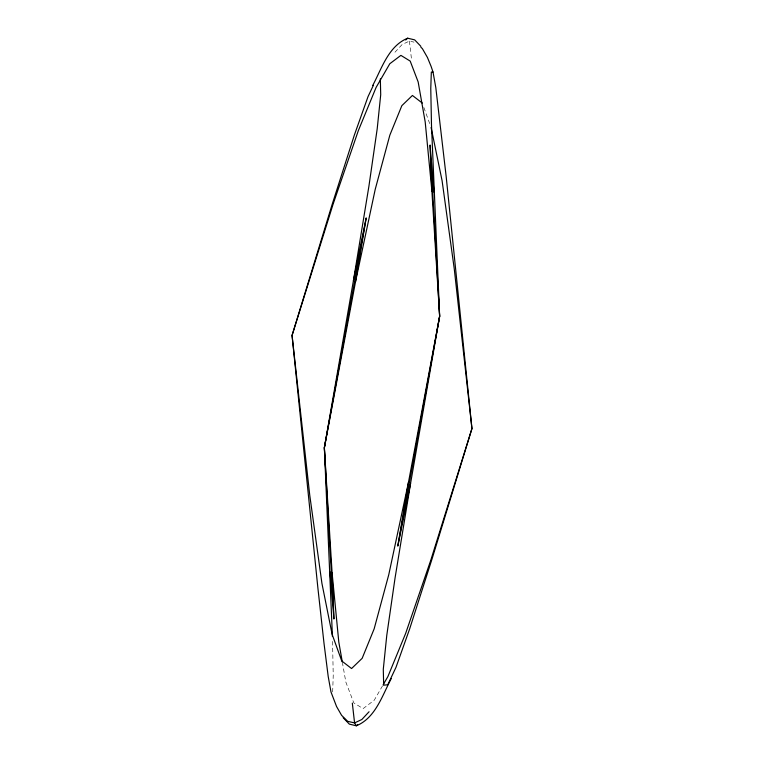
<?xml version="1.0" encoding="UTF-8"?>
<svg xmlns="http://www.w3.org/2000/svg" width="764" height="764" viewBox="0 0 764 764"><rect width="100%" height="100%" fill="white"/><g stroke="black" fill="none" stroke-linecap="round" stroke-linejoin="round"><path stroke-width="0.57" stroke-dasharray="3.82 2.86" d="M332.665 691.955L333.228 675.519L332.56 641.187M382.535 685.843L374.207 700.254L363.101 708.629L353.799 702.899L345.834 682.042L342.53 663.238M394.94 52.248L402.16 44.493L409.428 41.094L414.002 42.135M423.858 107.466L429.884 124.14M409.428 41.094L411.681 60.91"/><path stroke-width="1.15" d="M332.426 636.469L324.356 447.742L353.417 280.655L368.936 186.072L377.225 128.638L380.711 94.726L380.329 78.845M433.007 71.997L431.335 72.045L430.772 88.481L431.488 125.172L439.644 316.258L410.583 483.345L395.064 577.928L386.775 635.361L383.289 669.274L383.671 685.155L387.749 684.802L395.972 667.364L409.685 628.801L432.185 558.503L471.942 428.575L446.119 176.045L435.805 87.573L433.007 71.997L431.077 66.325L427.439 57.472L422.406 48.676L420.878 47.177M329.991 571.778L333.916 618.802L324.356 447.742L355.518 281.735L366.157 218.093L353.417 280.655M410.583 483.345L397.843 545.907L408.482 482.265L439.644 316.258L430.084 145.198L434.009 192.222M366.157 218.093L324.356 447.742L332.092 572.857L333.916 618.802M397.843 545.907L439.644 316.258L431.908 191.143L430.084 145.198M355.518 281.735L375.229 189.329L389.841 135.161L401.845 105.671L412.426 95.462L422.253 103.025M408.482 482.265L388.771 574.671L374.159 628.839L362.155 658.329L351.574 668.538L341.747 660.975L332.111 634.301L321.921 583.352L309.735 495.091L292.058 335.425L331.815 205.497L354.315 135.199L368.028 96.636L373.348 85.358M372.727 85.453C381.704 68.607 388.465 46.021 407.68 38.2L414.68 39.881L420.83 46.298M391.273 678.547C382.296 695.393 375.535 717.979 356.32 725.8L349.32 724.119L343.17 717.702M383.127 684.811L387.892 676.579L405.655 633.404L430.839 560.031L471.942 428.575L454.265 268.909L442.079 180.648L431.087 127.483M369.06 711.752L361.84 719.507L354.572 722.906L347.706 721.34L341.594 715.324L336.561 706.528L330.993 692.003L328.195 676.426L324.031 643.517L317.881 587.955L292.058 335.425L333.161 203.969L358.345 130.596L376.108 87.421L389.793 63.746L400.899 55.371L410.201 61.101L418.166 81.958L425.195 121.915L431.908 191.143M405.674 40.014L407.68 38.2M357.657 724.587L356.32 725.8L354.572 722.906L352.319 703.09M342.32 662.063L338.805 642.085L332.092 572.857"/></g></svg>
